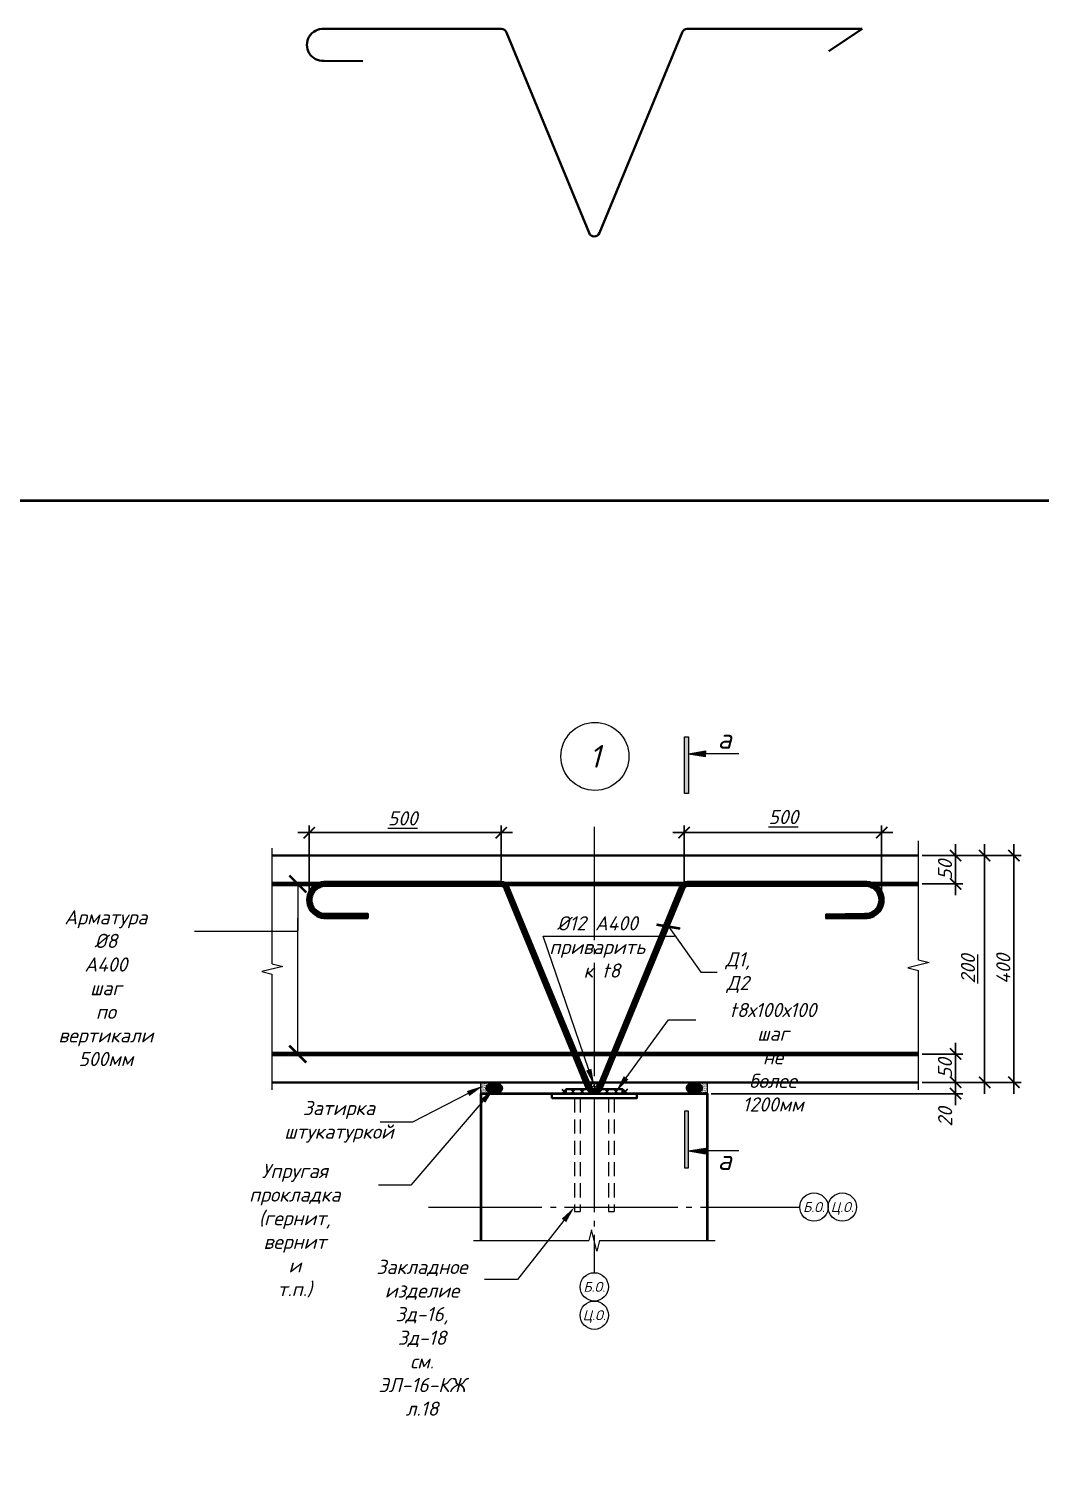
# Model space of a CAD drawing. Header units: millimetres. Extents: x -1807136 to 209800, y 0 to 410608.
# Drawn here: x 15825 to 17609, y 34723 to 37275 of the extents above; entities that cross this region are included whole.
import ezdxf
from ezdxf import colors
from ezdxf.entities.mleader import LeaderData, LeaderLine
from ezdxf.enums import TextEntityAlignment as Align
from ezdxf.math import Vec2, Vec3

# ---------------------------------------------------------------- set-up
doc = ezdxf.new("R2010")
doc.units = ezdxf.units.MM
doc.header["$PDMODE"] = 3
doc.linetypes.add('DASHED2', pattern=[0.375, 0.25, -0.125])
doc.linetypes.add('GOST2.303 5', pattern=[24, 20, -1.5, 1, -1.5])
doc.layers.get('0').update_dxf_attribs({"lineweight": 5})
doc.layers.get('Defpoints').update_dxf_attribs({"lineweight": 0})
for name, color, linetype, lineweight in [('!!!Металл разрез', 7, 'Continuous', 35), ('#Cварка', 96, 'Continuous', 30), ('#Арматура', 152, 'Continuous', 30), ('#Бетон разрез', 22, 'Continuous', 40), ('#Выноски', 7, 'Continuous', 15), ('#Газобетон', 152, 'Continuous', 35), ('#Границы штриховок', 7, 'Continuous', 20), ('#Оси', 7, 'Continuous', 9), ('k_ Размеры', 7, 'Continuous', 15)]:
    doc.layers.add(name, color=color, linetype=linetype, lineweight=lineweight)
doc.layers.add('#Hatch', color=252, linetype='Continuous', lineweight=5, true_color=0x696969)
doc.layers.add('#Арматура вид_2', color=7, linetype='Continuous', lineweight=35, true_color=0x616161)
doc.styles.add('GOST 2.304', font='isocpeui.ttf')
doc.styles.get("Standard").update_dxf_attribs({"font": 'arial.ttf'})
doc.styles.add('STEP PR', font='isocpeui.ttf')
doc.dimstyles.new('SPDS', dxfattribs={"dimscale": 10, "dimtxt": 2.5, "dimasz": 2, "dimexe": 1.25, "dimexo": 0.625, "dimtad": 1, "dimdec": 0, "dimrnd": 0.001, "dimtxsty": 'STEP PR', "dimblk": 'ARCHTICK', "dimcen": 2.5, "dimdle": 2, "dimclrd": 256, "dimclre": 256, "dimclrt": 7, "dimadec": 0, "dimazin": 2, "dimtfac": 0.75, "dimtdec": 0, "dimtmove": 1, "dimatfit": 3, "dimfxl": 1, "dimtolj": 1, "dimarcsym": 1})
pattern_1 = [(45, (-2355.4101, 3734.0551), (-1.122532015, 1.122532015), []), (135, (-2355.4101, 3734.0551), (-1.122532015, -1.122532015), [])]
pattern_2 = [(37.5, (-2358.6968, 3734.055), (-0.08000156, 2.44706619), [0, -1.9304, 0, -2.159, 0, -2.06375]), (7.5, (-2358.6968, 3734.055), (2.24761642, 3.5841255), [0, -1.0414, 0, -1.7399, 0, -0.66675]), (327.5, (-2360.2589, 3734.055), (3.95496185, 0.00718592), [0, -0.635, 0, -2.286, 0, -2.9845]), (317.5, (-2360.259, 3734.055), (3.81778226, 1.11464662), [0, -0.3175, 0, -1.4986, 0, -1.7145])]

# ---------------------------------------------------------------- blocks, each defined once
blk = doc.blocks.new('*U247')
at = {"color": 0, "linetype": 'ByBlock', "lineweight": -2}
for p, q in [((13.58, 0), (13.9, 1.25)), ((13.9, 1.25), (14.52, -1.25)), ((13.58, 0), (0, 0)), ((14.52, -1.25), (14.83, 0)), ((28.42, 0), (14.83, 0))]:
    blk.add_line(p, q, dxfattribs=at)
blk = doc.blocks.new('*U246')
at = {"color": 0, "linetype": 'ByBlock', "lineweight": -2}
for p, q in [((14.02, 0), (14.33, 1.25)), ((14.33, 1.25), (14.96, -1.25)), ((14.02, 0), (0, 0)), ((14.96, -1.25), (15.27, 0)), ((29.29, 0), (15.27, 0))]:
    blk.add_line(p, q, dxfattribs=at)
blk = doc.blocks.new('*U248')
at = {"layer": '#Арматура', "lineweight": 0}
h = blk.add_hatch(dxfattribs=at)
h.set_pattern_fill('ANSI31', scale=1.2)
edge = h.paths.add_edge_path()
edge.add_arc((0, 6), 6, 0, 360)
blk.add_circle((0, 6), 6)
blk = doc.blocks.new('_ArchTick')
at = {"color": 0, "linetype": 'ByBlock', "const_width": 0.15}
blk.add_lwpolyline([(-0.5, -0.5), (0.5, 0.5)], dxfattribs=at)
blk = doc.blocks.new('*D249')
at = {"layer": 'Defpoints', "color": 0, "transparency": 16777216}
for p in [(17395, 35816.2), (17563.3, 35816.2), (17395, 35416.2)]:
    blk.add_point(p, dxfattribs=at)
at = {"layer": 'k_ Размеры', "lineweight": -2, "transparency": 16777216}
for p, q in [((17563.3, 35396.2), (17563.3, 35836.2)), ((17401.2, 35816.2), (17575.8, 35816.2)), ((17401.2, 35416.2), (17575.8, 35416.2))]:
    blk.add_line(p, q, dxfattribs=at)
at = {"layer": 'k_ Размеры', "lineweight": -2, "transparency": 16777216, "xscale": 20, "yscale": 20, "zscale": 20}
for p, rotation in [((17563.3, 35816.2), 90), ((17563.3, 35416.2), 270)]:
    blk.add_blockref('_ArchTick', p, dxfattribs=dict(at, rotation=rotation))
at = {"layer": 'k_ Размеры', "color": 7, "transparency": 16777216, "insert": (17544.5, 35616.2), "char_height": 25, "attachment_point": 5, "rotation": 90, "style": 'STEP PR'}
blk.add_mtext('\\A1;400', dxfattribs=at)
blk = doc.blocks.new('*D250')
at = {"layer": 'Defpoints', "color": 0, "transparency": 16777216}
for p in [(17395, 35816.2), (17511.6, 35816.2), (17395, 35416.2)]:
    blk.add_point(p, dxfattribs=at)
at = {"layer": 'k_ Размеры', "lineweight": -2, "transparency": 16777216}
for p, q in [((17511.6, 35396.2), (17511.6, 35836.2)), ((17401.2, 35816.2), (17524.1, 35816.2)), ((17401.2, 35416.2), (17524.1, 35416.2))]:
    blk.add_line(p, q, dxfattribs=at)
at = {"layer": 'k_ Размеры', "lineweight": -2, "transparency": 16777216, "xscale": 20, "yscale": 20, "zscale": 20}
for p, rotation in [((17511.6, 35816.2), 90), ((17511.6, 35416.2), 270)]:
    blk.add_blockref('_ArchTick', p, dxfattribs=dict(at, rotation=rotation))
at = {"layer": 'k_ Размеры', "color": 7, "transparency": 16777216, "insert": (17482.2, 35616.2), "char_height": 25, "attachment_point": 5, "rotation": 90, "style": 'STEP PR'}
blk.add_mtext('\\A1;\\L200', dxfattribs=at)
blk = doc.blocks.new('*U251')
at = {"color": 0, "linetype": 'ByBlock', "lineweight": -2}
for p, q in [((13.58, 0), (13.9, 1.25)), ((13.9, 1.25), (14.52, -1.25)), ((13.58, 0), (0, 0)), ((14.52, -1.25), (14.83, 0)), ((28.42, 0), (14.83, 0))]:
    blk.add_line(p, q, dxfattribs=at)
blk = doc.blocks.new('*D252')
at = {"layer": 'Defpoints', "color": 0, "transparency": 16777216}
for p in [(17395, 35466.2), (17460.3, 35466.2), (17395, 35416.2)]:
    blk.add_point(p, dxfattribs=at)
at = {"layer": 'k_ Размеры', "lineweight": -2, "transparency": 16777216}
for p, q in [((17401.2, 35466.2), (17472.8, 35466.2)), ((17460.3, 35396.2), (17460.3, 35486.2)), ((17401.2, 35416.2), (17472.8, 35416.2))]:
    blk.add_line(p, q, dxfattribs=at)
at = {"layer": 'k_ Размеры', "lineweight": -2, "transparency": 16777216, "xscale": 20, "yscale": 20, "zscale": 20}
for p, rotation in [((17460.3, 35466.2), 90), ((17460.3, 35416.2), 270)]:
    blk.add_blockref('_ArchTick', p, dxfattribs=dict(at, rotation=rotation))
at = {"layer": 'k_ Размеры', "color": 7, "transparency": 16777216, "insert": (17441.6, 35441.2), "char_height": 25, "attachment_point": 5, "rotation": 90, "style": 'STEP PR'}
blk.add_mtext('\\A1;50', dxfattribs=at)
blk = doc.blocks.new('*D253')
at = {"layer": 'Defpoints', "color": 0, "transparency": 16777216}
for p in [(17395, 35816.2), (17395, 35766.2), (17460.3, 35766.2)]:
    blk.add_point(p, dxfattribs=at)
at = {"layer": 'k_ Размеры', "lineweight": -2, "transparency": 16777216}
for p, q in [((17460.3, 35836.2), (17460.3, 35746.2)), ((17401.2, 35816.2), (17472.8, 35816.2)), ((17401.2, 35766.2), (17472.8, 35766.2))]:
    blk.add_line(p, q, dxfattribs=at)
at = {"layer": 'k_ Размеры', "lineweight": -2, "transparency": 16777216, "xscale": 20, "yscale": 20, "zscale": 20}
for p, rotation in [((17460.3, 35816.2), 90), ((17460.3, 35766.2), 270)]:
    blk.add_blockref('_ArchTick', p, dxfattribs=dict(at, rotation=rotation))
at = {"layer": 'k_ Размеры', "color": 7, "transparency": 16777216, "insert": (17441.6, 35791.2), "char_height": 25, "attachment_point": 5, "rotation": 90, "style": 'STEP PR'}
blk.add_mtext('\\A1;50', dxfattribs=at)
blk = doc.blocks.new('*D254')
at = {"layer": 'Defpoints', "color": 0, "transparency": 16777216}
for p in [(17395, 35416.2), (17022.5, 35396.2), (17460.3, 35396.2)]:
    blk.add_point(p, dxfattribs=at)
at = {"layer": 'k_ Размеры', "lineweight": -2, "transparency": 16777216}
for p, q in [((17401.2, 35416.2), (17472.8, 35416.2)), ((17460.3, 35436.2), (17460.3, 35376.2)), ((17028.8, 35396.2), (17472.8, 35396.2))]:
    blk.add_line(p, q, dxfattribs=at)
at = {"layer": 'k_ Размеры', "lineweight": -2, "transparency": 16777216, "xscale": 20, "yscale": 20, "zscale": 20}
for p, rotation in [((17460.3, 35416.2), 90), ((17460.3, 35396.2), 270)]:
    blk.add_blockref('_ArchTick', p, dxfattribs=dict(at, rotation=rotation))
at = {"layer": 'k_ Размеры', "color": 7, "transparency": 16777216, "insert": (17441.9, 35355.2), "char_height": 25, "attachment_point": 5, "rotation": 90, "style": 'STEP PR'}
blk.add_mtext('\\A1;20', dxfattribs=at)
blk = doc.blocks.new('*U255')
for p, q in [((-0.5, 0.5), (0.5, -0.5)), ((0.5, 0.5), (-0.5, -0.5)), ((1.5, 0.5), (2.5, -0.5)), ((2.5, 0.5), (1.5, -0.5)), ((3.5, 0.5), (4.5, -0.5)), ((4.5, 0.5), (3.5, -0.5))]:
    blk.add_line(p, q)
blk = doc.blocks.new('_None')
blk = doc.blocks.new('*U265')
at = {"color": 0, "linetype": 'ByBlock', "lineweight": -2}
blk.add_circle((0, 0), 6, dxfattribs=at)
blk.add_attdef('Узел', text='', height=4, dxfattribs=at).set_placement((0, 0), align=Align.MIDDLE_CENTER)
blk = doc.blocks.new('*U267')
at = {"linetype": 'ByBlock', "ltscale": 100}
h = blk.add_hatch(color=256, dxfattribs=at)
h.dxf.hatch_style = 1
h.paths.add_polyline_path([(35, 1000), (-35, 1000), (-35, 0), (35, 0)])
h = blk.add_hatch(color=256, dxfattribs=at)
h.dxf.hatch_style = 1
h.paths.add_polyline_path([(335, 750), (335, 700), (335, 650), (35, 700)])
for p, q in [((-35, 1000), (35, 1000)), ((-35, 0), (-35, 1000)), ((35, 1000), (35, 0)), ((35, 700), (335, 750)), ((35, 700), (335, 650)), ((335, 750), (335, 700)), ((335, 650), (335, 700)), ((35, 0), (-35, 0))]:
    blk.add_line(p, q, dxfattribs=at)
at = {"linetype": 'ByBlock', "ltscale": 100, "extrusion": (0, 1, 0), "elevation": 700}
blk.add_lwpolyline([(-925, 0), (-335, 0)], dxfattribs=at)
at = {"ltscale": 100, "style": 'STEP PR'}
blk.add_attdef('Nv', text='', height=350, dxfattribs=at).set_placement((781, 790), align=Align.RIGHT)
blk = doc.blocks.new('*U268')
at = {"linetype": 'ByBlock', "ltscale": 100}
h = blk.add_hatch(color=256, dxfattribs=at)
h.dxf.hatch_style = 1
h.paths.add_polyline_path([(35, 0), (-35, 0), (-35, -1000), (35, -1000)])
h = blk.add_hatch(color=256, dxfattribs=at)
h.dxf.hatch_style = 1
h.paths.add_polyline_path([(335, -750), (335, -700), (335, -650), (35, -700)])
for p, q in [((35, 0), (-35, 0)), ((-35, 0), (-35, -1000)), ((35, -1000), (35, 0)), ((35, -700), (335, -650)), ((35, -700), (335, -750)), ((335, -650), (335, -700)), ((335, -750), (335, -700)), ((-35, -1000), (35, -1000))]:
    blk.add_line(p, q, dxfattribs=at)
at = {"linetype": 'ByBlock', "ltscale": 100, "extrusion": (0, -1, 0), "elevation": 700}
blk.add_lwpolyline([(925, 0), (335, 0)], dxfattribs=at)
at = {"ltscale": 100, "style": 'STEP PR'}
blk.add_attdef('Nv', text='', height=350, dxfattribs=at).set_placement((781, -1140), align=Align.RIGHT)
blk = doc.blocks.new('*D289')
at = {"layer": 'Defpoints', "color": 0, "transparency": 16777216}
for p in [(17329.8, 35856.8), (16981.1, 35764.5), (17329.8, 35738.1)]:
    blk.add_point(p, dxfattribs=at)
at = {"layer": 'k_ Размеры', "lineweight": -2, "transparency": 16777216}
for p, q in [((16961.1, 35856.8), (17349.8, 35856.8)), ((16981.1, 35770.8), (16981.1, 35869.3)), ((17329.8, 35744.4), (17329.8, 35869.3))]:
    blk.add_line(p, q, dxfattribs=at)
at = {"layer": 'k_ Размеры', "lineweight": -2, "transparency": 16777216, "xscale": 20, "yscale": 20, "zscale": 20, "rotation": 180}
blk.add_blockref('_ArchTick', (16981.1, 35856.8), dxfattribs=at)
at = {"layer": 'k_ Размеры', "lineweight": -2, "transparency": 16777216, "xscale": 20, "yscale": 20, "zscale": 20}
blk.add_blockref('_ArchTick', (17329.8, 35856.8), dxfattribs=at)
at = {"layer": 'k_ Размеры', "color": 7, "transparency": 16777216, "insert": (17148.4, 35884.4), "char_height": 25, "attachment_point": 5, "style": 'STEP PR'}
blk.add_mtext('\\A1;\\L 500', dxfattribs=at)
blk = doc.blocks.new('*D290')
at = {"layer": 'Defpoints', "color": 0, "transparency": 16777216}
for p in [(16319.4, 35856.8), (16658.4, 35766.2), (16319.4, 35738.1)]:
    blk.add_point(p, dxfattribs=at)
at = {"layer": 'k_ Размеры', "lineweight": -2, "transparency": 16777216}
for p, q in [((16678.4, 35856.8), (16299.4, 35856.8)), ((16319.4, 35744.4), (16319.4, 35869.3)), ((16658.4, 35772.5), (16658.4, 35869.3))]:
    blk.add_line(p, q, dxfattribs=at)
at = {"layer": 'k_ Размеры', "lineweight": -2, "transparency": 16777216, "xscale": 20, "yscale": 20, "zscale": 20, "rotation": 180}
blk.add_blockref('_ArchTick', (16319.4, 35856.8), dxfattribs=at)
at = {"layer": 'k_ Размеры', "lineweight": -2, "transparency": 16777216, "xscale": 20, "yscale": 20, "zscale": 20}
blk.add_blockref('_ArchTick', (16658.4, 35856.8), dxfattribs=at)
at = {"layer": 'k_ Размеры', "color": 7, "transparency": 16777216, "insert": (16476.4, 35882), "char_height": 25, "attachment_point": 5, "style": 'STEP PR'}
blk.add_mtext('\\A1;\\L 500', dxfattribs=at)

msp = doc.modelspace()

# ---------------------------------------------------------------- hatches: boundary and pattern name
at = {"layer": '#Hatch'}
h = msp.add_hatch(dxfattribs=at)
h.set_pattern_fill('AR-SAND', color=256, scale=0.05)
h.set_pattern_definition(pattern_2)
edge = h.paths.add_edge_path()
edge.add_line((16622.50969, 35416.20499), (16622.50969, 35396.20499))
edge.add_line((16622.50969, 35396.20499), (16645.97119, 35396.20499))
edge.add_ellipse((16645.97119, 35406.20499), major_axis=(14.57418, 0), ratio=0.6861448396, start_angle=90, end_angle=270, ccw=False)
edge.add_line((16645.97119, 35416.20499), (16622.50969, 35416.20499))
h = msp.add_hatch(dxfattribs=at)
h.set_pattern_fill('ANSI37', color=256, scale=0.5)
h.set_pattern_definition(pattern_1)
edge = h.paths.add_edge_path()
edge.add_ellipse((16645.97119, 35406.20499), major_axis=(14.57418, 0), ratio=0.6861448396, start_angle=0, end_angle=360)
h = msp.add_hatch(dxfattribs=at)
h.set_pattern_fill('ANSI37', color=256, scale=0.5)
h.set_pattern_definition(pattern_1)
edge = h.paths.add_edge_path()
edge.add_ellipse((16999.04819, 35406.20499), major_axis=(-14.57418, 0), ratio=0.6861448396, start_angle=0, end_angle=360, ccw=False)
h = msp.add_hatch(dxfattribs=at)
h.set_pattern_fill('AR-SAND', color=256, scale=0.05)
h.set_pattern_definition(pattern_2)
edge = h.paths.add_edge_path()
edge.add_ellipse((16999.04819, 35406.20499), major_axis=(-14.57418, 0), ratio=0.6861448396, start_angle=90, end_angle=270)
edge.add_line((16999.04819, 35416.20499), (17022.50969, 35416.20499))
edge.add_line((17022.50969, 35416.20499), (17022.50969, 35396.20499))
edge.add_line((17022.50969, 35396.20499), (16999.04819, 35396.20499))

# ---------------------------------------------------------------- linework, layer by layer
at = {"layer": '!!!Металл разрез'}
msp.add_lwpolyline([(16747.50969, 35388.20499), (16747.50969, 35396.20499), (16897.50969, 35396.20499), (16897.50969, 35388.20499)], close=True, dxfattribs=at)
for points in [[(16822.50969, 35404.20499), (16772.50969, 35404.20499), (16772.50969, 35396.20499)], [(16822.50969, 35404.20499), (16872.50969, 35404.20499), (16872.50969, 35396.20499)]]:
    msp.add_lwpolyline(points, dxfattribs=at)
at = {"layer": '#Арматура', "const_width": 8}
for points in [[(16254.17403, 35766.20499), (17394.95697, 35766.20499)], [(16254.17403, 35466.20499), (17394.95697, 35466.20499)]]:
    msp.add_lwpolyline(points, dxfattribs=at)
at = {"layer": '#Арматура'}
for points in [[(17231.07159, 35705.22749), (17299.47953, 35706.02577, 1.0709780952), (17299.45545, 35770.20499), (16986.61806, 35770.20499, 0.3039319964), (16973.67229, 35761.53481), (16828.05158, 35407.90554, -0.6677492012), (16816.96776, 35407.90564), (16671.3219, 35761.53531, 0.3039319964), (16658.37634, 35770.20499), (16349.78783, 35770.20499, 1.0713811175), (16349.78783, 35706.02742), (16422.60991, 35706.02742)], [(17230.97824, 35713.22695), (17299.72842, 35714.02922, 1.0833301245), (17299.75083, 35762.20499), (16986.61806, 35762.20499, 0.3039319964), (16981.06987, 35758.4892), (16835.44572, 35404.85157, -0.6684072218), (16809.57371, 35404.85144), (16663.92472, 35758.48871, 0.3039319964), (16658.37634, 35762.20499), (16349.49244, 35762.20499, 1.08282465), (16349.49244, 35714.02742), (16422.60991, 35714.02742)]]:
    msp.add_lwpolyline(points, format="xyb", dxfattribs=at)
for points in [[(16422.60991, 35714.02742), (16422.60991, 35706.02742)], [(17230.97824, 35713.22695), (17231.07159, 35705.22749)]]:
    msp.add_lwpolyline(points, dxfattribs=at)
at = {"layer": '#Арматура вид_2'}
for p, q in [((16345.42151, 37274.75729), (16658.40132, 37274.75729)), ((16667.6483, 37268.56431), (16813.27089, 36914.93046)), ((16831.74848, 36914.93046), (16977.39607, 37268.56431)), ((16986.64304, 37274.75729), (17295.37398, 37274.75729)), ((17295.37398, 37274.75729), (17236.79969, 37235.70454)), ((16413.99446, 37217.77953), (16345.42151, 37218.57972))]:
    msp.add_line(p, q, dxfattribs=at)
at = {"layer": '#Арматура вид_2', "const_width": 8}
msp.add_lwpolyline([(17231.02492, 35709.22722), (17299.59787, 35710.02742, 1.0764757301), (17299.59787, 35766.20499), (16986.61806, 35766.20499, 0.3039319964), (16977.37108, 35760.01201), (16831.74848, 35406.37815, -0.6681786379), (16813.27089, 35406.37815), (16667.62331, 35760.01201, 0.3039319964), (16658.37634, 35766.20499), (16349.6454, 35766.20499, 1.0764757301), (16349.6454, 35710.02742), (16422.60991, 35710.02742)], format="xyb", dxfattribs=at)
at = {"layer": '#Арматура вид_2'}
for centre, radius, start, end in [((16343.3497, 37246.66851), 28.16509, 85.78154759, 274.21845241), ((16658.40132, 37264.75729), 10, 22.37717981, 90), ((16986.64304, 37264.75729), 10, 90, 157.62282019), ((16822.50969, 36918.75729), 10, 202.5, 337.5)]:
    msp.add_arc(centre, radius, start, end, dxfattribs=at)
at = {"layer": '#Бетон разрез'}
msp.add_lwpolyline([(17022.50969, 35137.0626), (17022.50969, 35396.20499), (16622.50969, 35396.20499), (16622.50969, 35137.0626)], dxfattribs=at)
at = {"layer": '#Газобетон'}
for points in [[(16254.17403, 35816.20499), (17394.95697, 35816.20499)], [(16254.17403, 35416.20499), (17394.95697, 35416.20499)]]:
    msp.add_lwpolyline(points, dxfattribs=at)
at = {"layer": '#Границы штриховок'}
for points in [[(16622.50969, 35396.20499), (16622.50969, 35416.20499)], [(17022.50969, 35396.20499), (17022.50969, 35416.20499)]]:
    msp.add_lwpolyline(points, dxfattribs=at)
msp.add_ellipse((16645.97119, 35406.20499), major_axis=(14.57418, 0), ratio=0.6861448396, start_param=-1.5707963268, end_param=4.7123889804, dxfattribs=at)
at = {"layer": '#Границы штриховок', "extrusion": (0, 0, -1)}
msp.add_ellipse((16999.04819, 35406.20499), major_axis=(-14.57418, 0), ratio=0.6861448396, start_param=-1.5707963268, end_param=4.7123889804, dxfattribs=at)
at = {"layer": '#Оси', "linetype": 'GOST2.303 5', "ltscale": 10}
for points in [[(16822.50969, 35867.19363), (16822.50969, 35105.39625), (16822.50969, 35080.39625)], [(16529.96987, 35196.20499), (17160.3148, 35196.20499), (17185.3148, 35196.20499)]]:
    msp.add_lwpolyline(points, dxfattribs=at)
at = {"layer": '#Оси', "linetype": 'Continuous', "ltscale": 100}
for centre in [(17210.3148, 35196.20499), (17260.3148, 35196.20499), (16822.50969, 35055.39625), (16822.50969, 35005.39625)]:
    msp.add_circle(centre, 25, dxfattribs=at)
at = {"color": 3, "lineweight": 40}
msp.add_lwpolyline([(13722.58032, 36442.79875), (24318.13743, 36442.79875), (24318.13743, 28653.26531), (13722.58032, 28653.26531)], close=True, dxfattribs=at)
for points in [[(16622.50969, 35396.20499), (16622.50969, 35416.20499)], [(17022.50969, 35396.20499), (17022.50969, 35416.20499)], [(16747.50969, 35396.20499), (16747.50969, 35388.20499)], [(16897.50969, 35396.20499), (16897.50969, 35388.20499)], [(16787.50969, 35188.20499), (16797.50969, 35188.20499)], [(16847.50969, 35188.20499), (16857.50969, 35188.20499)]]:
    msp.add_lwpolyline(points)
at = {"linetype": 'DASHED2', "ltscale": 100}
for points in [[(16787.50969, 35388.20499), (16787.50969, 35188.20499)], [(16797.50969, 35388.20499), (16797.50969, 35188.20499)], [(16847.50969, 35388.20499), (16847.50969, 35188.20499)], [(16857.50969, 35388.20499), (16857.50969, 35188.20499)]]:
    msp.add_lwpolyline(points, dxfattribs=at)

# ---------------------------------------------------------------- block references
at = {"layer": '#Cварка', "yscale": -8, "zscale": -8, "rotation": 180}
for p, xscale in [((16769.06706, 35400.20499), -8), ((16876.89329, 35399.96106), 8)]:
    msp.add_blockref('*U255', p, dxfattribs=dict(at, xscale=xscale))
at = {"layer": '#Арматура', "xscale": -1, "rotation": 90}
msp.add_blockref('*U248', (16828.50969, 35410.20499), dxfattribs=at)
ref = msp.add_blockref('*U265', (16823.58139, 35991.39289), dxfattribs=dict(xscale=10, yscale=10, zscale=10))
ref.add_attrib('Узел', '1', dxfattribs={"color": 0, "linetype": 'ByBlock', "lineweight": -2, "height": 40, "style": 'STEP PR'}).set_placement((16823.58139, 35991.39289), align=Align.MIDDLE_CENTER)
ref = msp.add_blockref('*U267', (16985.45831, 35925.90816), dxfattribs=dict(xscale=0.1, yscale=0.1, zscale=0.1))
ref.add_attrib('Nv', 'а', dxfattribs={"ltscale": 100, "height": 35, "style": 'STEP PR'}).set_placement((17064.76814, 36004.9095), align=Align.RIGHT)
at = {"xscale": -15, "yscale": -15, "zscale": -15, "rotation": 90}
for name, p in [('*U247', (16254.17403, 35829.32999)), ('*U246', (17394.95697, 35842.45499))]:
    msp.add_blockref(name, p, dxfattribs=at)
ref = msp.add_blockref('*U268', (16985.45831, 35365.32624), dxfattribs=dict(xscale=0.1, yscale=0.1, zscale=0.1))
ref.add_attrib('Nv', 'а', dxfattribs={"ltscale": 100, "height": 35, "style": 'STEP PR'}).set_placement((17064.76814, 35261.8249), align=Align.RIGHT)
at = {"xscale": -15, "yscale": -15, "zscale": -15}
msp.add_blockref('*U251', (17035.63469, 35137.0626), dxfattribs=at)

# ---------------------------------------------------------------- texts
at = {"layer": '#Оси', "linetype": 'Continuous', "ltscale": 100, "style": 'GOST 2.304'}
for s, p in [('Б.О.', (17210.3148, 35196.20499)), ('Ц.О.', (17260.3148, 35196.20499)), ('Б.О.', (16822.50969, 35055.39625)), ('Ц.О.', (16822.50969, 35005.39625))]:
    msp.add_text(s, height=17.5, dxfattribs=at).set_placement(p, align=Align.MIDDLE_CENTER)

# ---------------------------------------------------------------- dimensions: what is measured, and where the dimension line sits
at = {"layer": 'k_ Размеры'}
for base, p1, p2, picture, middle in [((16319.40851, 35856.77316), (16658.37634, 35766.20499), (16319.40851, 35738.1162), '*D290', (16476.38709, 35860.72744)), ((17329.83476, 35856.77316), (16981.05345, 35764.51372), (17329.83476, 35738.1162), '*D289', (17148.41633, 35863.17524))]:
    dim = msp.add_linear_dim(base=base, p1=p1, p2=p2, text='%%U 500', dimstyle='SPDS', dxfattribs=at)
    dim.commit()
    dim.dimension.update_dxf_attribs({"geometry": picture, "text_midpoint": middle, "dimtype": 160})
for base, p1, p2, picture, middle in [((17563.29984, 35816.20499), (17394.95697, 35416.20499), (17394.95697, 35816.20499), '*D249', (17544.54984, 35616.20499)), ((17460.33952, 35766.20499), (17394.95697, 35816.20499), (17394.95697, 35766.20499), '*D253', (17441.58952, 35791.20499)), ((17460.33952, 35466.20499), (17394.95697, 35416.20499), (17394.95697, 35466.20499), '*D252', (17441.58952, 35441.20499))]:
    dim = msp.add_linear_dim(base=base, p1=p1, p2=p2, angle=90, dimstyle='SPDS', override={"dimscale": 10}, dxfattribs=at)
    dim.commit()
    dim.dimension.update_dxf_attribs({"geometry": picture, "text_midpoint": middle})
dim = msp.add_linear_dim(base=(17511.55633, 35816.20499), p1=(17394.95697, 35416.20499), p2=(17394.95697, 35816.20499), angle=90, text='%%U200', dimstyle='SPDS', dxfattribs=at)
dim.commit()
dim.dimension.update_dxf_attribs({"geometry": '*D250', "text_midpoint": (17503.48627, 35616.20499), "dimtype": 160})
dim = msp.add_linear_dim(base=(17460.33952, 35396.20499), p1=(17394.95697, 35416.20499), p2=(17022.50969, 35396.20499), angle=90, dimstyle='SPDS', dxfattribs=at)
dim.commit()
dim.dimension.update_dxf_attribs({"geometry": '*D254', "text_midpoint": (17460.62971, 35355.22644), "dimtype": 160})

# ---------------------------------------------------------------- leaders
at = {"layer": '#Выноски'}
ml = msp.add_multileader_mtext('Standard', dxfattribs=at)
ml.set_content('{\\H0.83333x; }', color=256, style='STEP PR')
ml.set_leader_properties(color=256, linetype='ByLayer', lineweight=-1)
ml.set_arrow_properties(name='ARCHTICK')
ml.build(insert=Vec2(0, 0))
ml.multileader.update_dxf_attribs({"text_left_attachment_type": 6, "text_right_attachment_type": 6, "dogleg_length": 0, "arrow_head_size": 30, "scale": 0.1})
ctx = ml.context
ctx.base_point, ctx.scale, ctx.char_height, ctx.arrow_head_size, ctx.landing_gap_size, ctx.plane_origin, ctx.plane_x_axis, ctx.plane_y_axis = Vec3(16299.19194, 35665.14723), 0.1, 30, 30, 12.5, Vec3(17743.36986, 38544.54188), Vec3(0, 1), Vec3(-1, 0)
ctx.left_attachment, ctx.right_attachment, ctx.text_align_type = 6, 6, 1
notes = []
notes.append((ctx, [(1, (1, 1, 0), (16299.19194, 35705.67747), (0, -1), 0, [(1, [(16299.19194, 35466.20499)], 0, []), (0, [(16299.19194, 35766.20499)], 0, [])])]))
ctx.mtext.insert, ctx.mtext.text_direction, ctx.mtext.rotation, ctx.mtext.alignment, ctx.mtext.flow_direction = Vec3(16269.19194, 35644.88211), Vec3(0, 1), 1.5707963268, 2, 5
ml = msp.add_multileader_mtext('Standard', dxfattribs=at)
ml.set_content('{\\H0.83333x;Арматура \\P%%C8 А400 \\Pшаг по вертикали 500мм}', color=256, style='STEP PR')
ml.set_leader_properties(color=256, linetype='ByLayer', lineweight=-1)
ml.set_arrow_properties(name='NONE')
ml.build(insert=Vec2(0, 0))
ml.multileader.update_dxf_attribs({"text_left_attachment_type": 6, "text_right_attachment_type": 6, "dogleg_length": 0, "arrow_head_size": 30, "scale": 0.1})
ctx = ml.context
ctx.base_point, ctx.scale, ctx.char_height, ctx.arrow_head_size, ctx.landing_gap_size, ctx.plane_origin = Vec3(15742.23793, 35682.4876), 0.1, 30, 30, 12.5, Vec3(18547.53398, 34910.81122)
ctx.left_attachment, ctx.right_attachment, ctx.text_align_type = 6, 6, 1
notes.append((ctx, [(1, (1, 1, 0), (16178.44841, 35682.4876), (-1, 0), 0, [(1, [(16299.19194, 35682.4876)], 0, [])])]))
ctx.mtext.insert, ctx.mtext.rotation, ctx.mtext.width, ctx.mtext.defined_height, ctx.mtext.alignment, ctx.mtext.flow_direction = Vec3(15960.34317, 35719.98757), 6.2831853072, 486.9211887, 219.99912, 2, 5
ml = msp.add_multileader_mtext('Standard', dxfattribs=at)
ml.set_content('{\\H0.83333x;%%C12 A400\\Pприварить\\P к t8}', color=256, style='STEP PR')
ml.set_leader_properties(color=256, linetype='ByLayer', lineweight=-1)
ml.build(insert=Vec2(0, 0))
ml.multileader.update_dxf_attribs({"text_left_attachment_type": 6, "text_right_attachment_type": 6, "dogleg_length": 0, "arrow_head_size": 30, "scale": 0.1})
ctx = ml.context
ctx.base_point, ctx.scale, ctx.char_height, ctx.arrow_head_size, ctx.landing_gap_size, ctx.plane_origin = Vec3(16732.06659, 35674.34199), 0.1, 30, 30, 12.5, Vec3(19000.81384, 35010.19476)
ctx.left_attachment, ctx.right_attachment, ctx.text_align_type = 6, 6, 1
notes.append((ctx, [(0, (1, 1, 0), (16732.06659, 35674.34199), (1, 0), 0, [(1, [(16822.50969, 35410.20499)], 0, [])])]))
ctx.mtext.insert, ctx.mtext.rotation, ctx.mtext.defined_height, ctx.mtext.alignment, ctx.mtext.flow_direction = Vec3(16827.94694, 35709.34197), 6.2831853072, 8.18661, 2, 5
ml = msp.add_multileader_mtext('Standard', dxfattribs=at)
ml.set_content('{\\H0.83333x;Д1, Д2\\A1;\\H1.2x;      }', color=256, style='STEP PR')
ml.set_leader_properties(color=256, linetype='ByLayer', lineweight=-1)
ml.set_arrow_properties(name='ARCHTICK')
ml.build(insert=Vec2(0, 0))
ml.multileader.update_dxf_attribs({"text_left_attachment_type": 6, "text_right_attachment_type": 6, "dogleg_length": 0, "arrow_head_size": 30, "scale": 0.1})
ctx = ml.context
ctx.base_point, ctx.scale, ctx.char_height, ctx.arrow_head_size, ctx.landing_gap_size, ctx.plane_origin = Vec3(17010.62545, 35610.7538), 0.1, 30, 30, 12.5, Vec3(19344.56397, 35334.17138)
ctx.left_attachment, ctx.right_attachment, ctx.text_align_type = 6, 6, 1
notes.append((ctx, [(0, (1, 1, 0), (17010.62545, 35610.7538), (1, 0), 0, [(1, [(16953.30279, 35690.99165)], 0, [])])]))
ctx.mtext.insert, ctx.mtext.rotation, ctx.mtext.width, ctx.mtext.defined_height, ctx.mtext.alignment, ctx.mtext.flow_direction = Vec3(17075.87145, 35645.75378), 6.2831853072, 164.1186715, 8.18661, 2, 5
ml = msp.add_multileader_mtext('Standard', dxfattribs=at)
ml.set_content('{\\H0.83333x;t8х100х100\\Pшаг не более 1200мм\\P\\pq*;\\A1;\\H1.2x;            }', color=256, style='STEP PR')
ml.set_leader_properties(color=256, linetype='ByLayer', lineweight=-1)
ml.build(insert=Vec2(0, 0))
ml.multileader.update_dxf_attribs({"text_left_attachment_type": 6, "text_right_attachment_type": 6, "dogleg_length": 0, "arrow_head_size": 30, "scale": 0.1})
ctx = ml.context
ctx.base_point, ctx.scale, ctx.char_height, ctx.arrow_head_size, ctx.landing_gap_size, ctx.plane_origin = Vec3(16953.57427, 35526.40124), 0.1, 30, 30, 12.5, Vec3(19098.97304, 35120.02485)
ctx.left_attachment, ctx.right_attachment, ctx.text_align_type = 6, 6, 1
notes.append((ctx, [(0, (1, 1, 0), (16953.57427, 35526.40124), (1, 0), 0, [(1, [(16860.89329, 35399.96106)], 0, [])])]))
ctx.mtext.insert, ctx.mtext.rotation, ctx.mtext.width, ctx.mtext.defined_height, ctx.mtext.alignment, ctx.mtext.flow_direction = Vec3(17138.0338, 35556.40124), 6.2831853072, 351.7681149, 93.47276, 2, 5
ml = msp.add_multileader_mtext('Standard', dxfattribs=at)
ml.set_content('{\\H0.83333x;Упругая прокладка\\P(гернит, вернит\\A1; и т.п.)\\H1.2x;           }', color=256, style='STEP PR')
ml.set_leader_properties(color=256, linetype='ByLayer', lineweight=-1)
ml.build(insert=Vec2(0, 0))
ml.multileader.update_dxf_attribs({"text_left_attachment_type": 6, "text_right_attachment_type": 6, "dogleg_length": 0, "arrow_head_size": 30, "scale": 0.1})
ctx = ml.context
ctx.base_point, ctx.scale, ctx.char_height, ctx.arrow_head_size, ctx.landing_gap_size, ctx.plane_origin = Vec3(16089.10641, 35234.93665), 0.1, 30, 30, 12.5, Vec3(18487.34309, 34950.01724)
ctx.left_attachment, ctx.right_attachment, ctx.text_align_type = 6, 6, 1
notes.append((ctx, [(1, (1, 1, 0), (16498.74502, 35234.93665), (-1, 0), 0, [(1, [(16645.97119, 35406.20499)], 0, [])])]))
ctx.mtext.insert, ctx.mtext.rotation, ctx.mtext.width, ctx.mtext.defined_height, ctx.mtext.alignment, ctx.mtext.flow_direction = Vec3(16293.92571, 35272.43662), 6.2831853072, 440.2452337, 26.81607, 2, 5
ml = msp.add_multileader_mtext('Standard', dxfattribs=at)
ml.set_content('{\\H0.83333x;Затирка\\P штукатуркой}', color=256, style='STEP PR')
ml.set_leader_properties(color=256, linetype='ByLayer', lineweight=-1)
ml.build(insert=Vec2(0, 0))
ml.multileader.update_dxf_attribs({"text_left_attachment_type": 6, "text_right_attachment_type": 6, "dogleg_length": 0, "arrow_head_size": 30, "scale": 0.1})
ctx = ml.context
ctx.base_point, ctx.scale, ctx.char_height, ctx.arrow_head_size, ctx.landing_gap_size, ctx.plane_origin = Vec3(16241.9537, 35345.97614), 0.1, 30, 30, 12.5, Vec3(18490.26674, 35061.05674)
ctx.left_attachment, ctx.right_attachment, ctx.text_align_type = 6, 6, 1
notes.append((ctx, [(1, (1, 1, 0), (16501.66867, 35345.97614), (-1, 0), 0, [(1, [(16626.45955, 35410.13727)], 0, [])])]))
ctx.mtext.insert, ctx.mtext.rotation, ctx.mtext.width, ctx.mtext.defined_height, ctx.mtext.alignment, ctx.mtext.flow_direction = Vec3(16371.81118, 35383.47611), 6.2831853072, 440.2452337, 26.81607, 2, 5
ml = msp.add_multileader_mtext('Standard', dxfattribs=at)
ml.set_content('{\\H0.83333x;Закладное изделие \\PЗд-16, Зд-18\\P см. ЭЛ-16-КЖ л.18\\A1;\\H1.2x;            }', color=256, style='STEP PR')
ml.set_leader_properties(color=256, linetype='ByLayer', lineweight=-1)
ml.build(insert=Vec2(0, 0))
ml.multileader.update_dxf_attribs({"text_left_attachment_type": 6, "text_right_attachment_type": 6, "dogleg_length": 0, "arrow_head_size": 30, "scale": 0.1})
ctx = ml.context
ctx.base_point, ctx.scale, ctx.char_height, ctx.arrow_head_size, ctx.landing_gap_size, ctx.plane_origin = Vec3(16349.62088, 35068.12338), 0.1, 30, 30, 12.5, Vec3(19054.84558, 34332.06081)
ctx.left_attachment, ctx.right_attachment, ctx.text_align_type = 6, 6, 1
notes.append((ctx, [(1, (1, 1, 0), (16687.23327, 35068.12338), (-1, 0), 0, [(1, [(16787.50969, 35196.20499)], 0, [])])]))
ctx.mtext.insert, ctx.mtext.rotation, ctx.mtext.width, ctx.mtext.defined_height, ctx.mtext.alignment, ctx.mtext.flow_direction = Vec3(16518.42707, 35103.12336), 6.2831853072, 454.1682446, 219.99912, 2, 5
for ctx, leaders in notes:
    for number, flags, end, landing, length, lines in leaders:
        leader = LeaderData()
        leader.index, (leader.has_last_leader_line, leader.has_dogleg_vector, leader.attachment_direction) = number, flags
        leader.last_leader_point, leader.dogleg_vector, leader.dogleg_length = Vec3(end), Vec3(landing), length
        for number, points, colour, breaks in lines:
            line = LeaderLine()
            line.index, line.vertices, line.color, line.breaks = number, Vec3.list(points), colors.encode_raw_color(colour), breaks
            leader.lines.append(line)
        ctx.leaders.append(leader)

doc.saveas('drawing.dxf')
